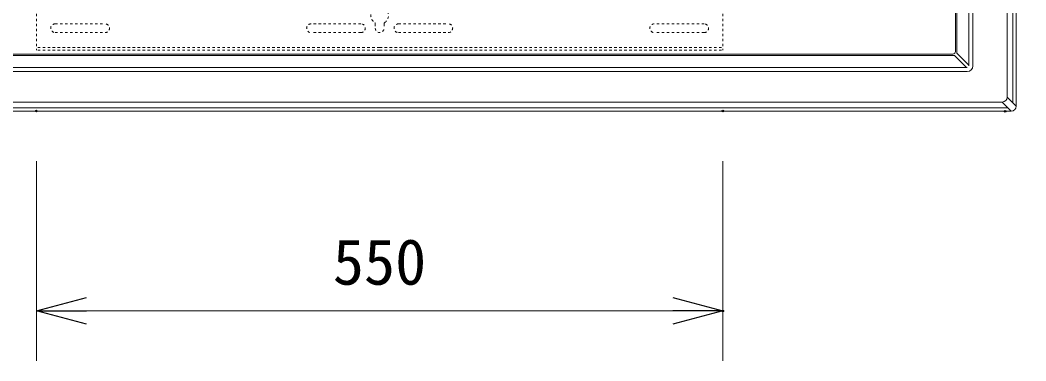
# Model space of a CAD drawing. Units: millimetres, scale not verified. Extents: x -63 to 62, y -57 to 57.
# Drawn here: x -22.44 to 17.85, y -10.87 to 2.77 of the extents above; entities that cross this region are included whole.
import ezdxf
from ezdxf.enums import TextEntityAlignment as Align

# ---------------------------------------------------------------- set-up
doc = ezdxf.new("R2010")
doc.units = ezdxf.units.MM
doc.header["$LTSCALE"] = 0.125
doc.header["$PDMODE"] = 32
doc.header["$PDSIZE"] = 0.0625
doc.linetypes.add('USER4', pattern=[1.4, 0.7, -0.7])
doc.layers.add('0-0_0', color=7, linetype='Continuous')
doc.layers.add('0-4_DEFPOINTS', color=7, linetype='Continuous')
for name, color, linetype, lineweight in [('0-5_GAIKEI', 1, 'Continuous', 18), ('0-6_SUNPO', 7, 'Continuous', 18), ('0-7_S1', 3, 'USER4', 18)]:
    doc.layers.add(name, color=color, linetype=linetype, lineweight=lineweight)
doc.styles.add('ＭＳ ゴシック', font='')
doc.styles.get('ＭＳ ゴシック').set_extended_font_data('MS Gothic')

# ---------------------------------------------------------------- blocks, each defined once
blk = doc.blocks.new('_OPEN30')
at = {"layer": '0-0_0'}
blk.add_line((0, 0), (-1, 0), dxfattribs=at)
blk.add_lwpolyline([(-1, 0.26795), (0, 0), (-1, -0.26795)], dxfattribs=at)
blk = doc.blocks.new('D12')
at = {"layer": '0-4_DEFPOINTS'}
for p in [(16.5936, 32.7129), (24.5936, 32.7129), (16.5936, 2.2129)]:
    blk.add_point(p, dxfattribs=at)
at = {"layer": '0-6_SUNPO'}
for p, q in [((18.5936, 32.7129), (26.5936, 32.7129)), ((24.5936, 4.2129), (24.5936, 30.7129)), ((18.5936, 2.2129), (26.5936, 2.2129))]:
    blk.add_line(p, q, dxfattribs=at)
at = {"layer": '0-6_SUNPO', "xscale": 2, "yscale": 2}
for p, rotation in [((24.5936, 32.7129), 90), ((24.5936, 2.2129), 270)]:
    blk.add_blockref('_OPEN30', p, dxfattribs=dict(at, rotation=rotation))
at = {"layer": '0-6_SUNPO', "style": 'ＭＳ ゴシック'}
blk.add_text('610', height=1.833, rotation=90, dxfattribs=at).set_placement((24.0936, 15.5879), align=Align.BOTTOM_LEFT)
blk = doc.blocks.new('D10')
at = {"layer": '0-4_DEFPOINTS'}
for p in [(-22.2167, 2.2206), (5.2833, 2.2206), (5.2833, -5.7794)]:
    blk.add_point(p, dxfattribs=at)
at = {"layer": '0-6_SUNPO'}
for p, q in [((-22.2167, 0.2206), (-22.2167, -7.7794)), ((5.2833, 0.2206), (5.2833, -7.7794)), ((-20.2167, -5.7794), (3.2833, -5.7794))]:
    blk.add_line(p, q, dxfattribs=at)
at = {"layer": '0-6_SUNPO', "xscale": 2, "yscale": 2, "rotation": 180}
blk.add_blockref('_OPEN30', (-22.2167, -5.7794), dxfattribs=at)
at = {"layer": '0-6_SUNPO', "xscale": 2, "yscale": 2}
blk.add_blockref('_OPEN30', (5.2833, -5.7794), dxfattribs=at)
at = {"layer": '0-6_SUNPO', "style": 'ＭＳ ゴシック'}
blk.add_text('550', height=1.833, dxfattribs=at).set_placement((-10.3417, -5.2794), align=Align.BOTTOM_LEFT)

msp = doc.modelspace()

# ---------------------------------------------------------------- linework, layer by layer
at = {"layer": '0-5_GAIKEI', "color": 7}
for p, q in [((17.4627, 29.4256), (17.4627, -0.6749)), ((17.263, -0.8746), (-33.3376, -0.8746))]:
    msp.add_line(p, q, dxfattribs=at)
at = {"layer": '0-5_GAIKEI'}
for p, q in [((17.1005, 29.0654), (17.1005, -0.3147)), ((17.3273, -0.5415), (17.3273, 29.2922)), ((15.7267, 27.8196), (15.7267, 0.9311)), ((15.5679, 27.7943), (15.5679, 0.9564)), ((15.0277, 27.2436), (15.0277, 1.5071)), ((15.0875, 1.4924), (15.0875, 27.2583)), ((-31.0178, 1.348), (14.9432, 1.348)), ((14.9284, 1.4079), (-31.003, 1.4079)), ((14.9893, 1.3554), (15.4773, 0.8652)), ((15.5679, 0.9564), (15.0802, 1.4464)), ((15.4773, 0.8652), (-31.5519, 0.8652)), ((15.495, 0.865), (15.4773, 0.8652)), ((15.5679, 0.9564), (15.5681, 0.938)), ((15.502, 0.7064), (-31.5766, 0.7064)), ((17.1005, -0.3147), (17.3273, -0.5415)), ((-33.2042, -0.7392), (17.1296, -0.7392)), ((16.9027, -0.5124), (-32.9773, -0.5124)), ((17.1296, -0.7392), (16.9027, -0.5124)), ((17.263, -0.8746), (17.1276, -0.7392)), ((17.3273, -0.5395), (17.4627, -0.6749))]:
    msp.add_line(p, q, dxfattribs=at)
for centre, major_axis, ratio, start_param, end_param in [((14.9269, 1.5086), (-0.0718, 0.0718), 0.985257, 2.3636208, 3.9195645), ((14.9392, 1.5009), (-0.0853, 0.1284), 0.972012, 2.5684978, 2.8800297), ((14.9347, 1.4964), (-0.1285, 0.0852), 0.971946, 3.4033699, 3.7142024), ((15.5014, 0.9317), (-0.1595, 0.1595), 0.997265, 2.357564, 3.9256213), ((16.5412, 0.0468), (-0.5022, 0.5022), 0.49281, 2.7306286, 3.5525567)]:
    msp.add_ellipse(centre, major_axis=major_axis, ratio=ratio, start_param=start_param, end_param=end_param, dxfattribs=at)
at = {"layer": '0-5_GAIKEI', "color": 7}
msp.add_ellipse((17.2624, -0.6744), major_axis=(-0.1418, 0.1418), ratio=0.997265, start_param=2.357564, end_param=3.9256213, dxfattribs=at)
at = {"layer": '0-7_S1'}
for p, q in [((-21.7873, 3.8177), (-21.7873, 1.5677)), ((5.7127, 3.8177), (5.7127, 1.5677)), ((-21.0373, 2.6177), (-19.0373, 2.6177)), ((-8.7873, 2.6177), (-10.7873, 2.6177)), ((-8.2123, 2.622), (-8.2123, 2.4427)), ((-7.8623, 2.622), (-7.8623, 2.4427)), ((-7.2873, 2.6177), (-5.2873, 2.6177)), ((4.9627, 2.6177), (2.9627, 2.6177)), ((-21.0373, 2.2677), (-19.0373, 2.2677)), ((-8.7873, 2.2677), (-10.7873, 2.2677)), ((-7.2873, 2.2677), (-5.2873, 2.2677)), ((4.9627, 2.2677), (2.9627, 2.2677)), ((-8.0373, 1.6677), (-21.7873, 1.6677)), ((-8.0373, 1.6677), (5.7127, 1.6677)), ((-8.0373, 1.5677), (-21.7873, 1.5677)), ((-8.0373, 1.5677), (5.7127, 1.5677))]:
    msp.add_line(p, q, dxfattribs=at)
for centre, radius, start, end in [((-8.0373, 2.9527), 0.35, 304.22887, 235.77113), ((-21.0373, 2.4427), 0.175, 90, 270), ((-19.0373, 2.4427), 0.175, 270, 90), ((-10.7873, 2.4427), 0.175, 90, 270), ((-8.7873, 2.4427), 0.175, 270, 90), ((-8.2623, 2.622), 0.05, 0, 55.77113), ((-8.0373, 2.4427), 0.175, 180, 0), ((-7.8123, 2.622), 0.05, 124.22887, 180), ((-7.2873, 2.4427), 0.175, 90, 270), ((-5.2873, 2.4427), 0.175, 270, 90), ((2.9627, 2.4427), 0.175, 90, 270), ((4.9627, 2.4427), 0.175, 270, 90)]:
    msp.add_arc(centre, radius, start, end, dxfattribs=at)

# ---------------------------------------------------------------- block references
at = {"layer": '0-6_SUNPO'}
for name in ['D12', 'D10']:
    msp.add_blockref(name, (0.4294, -3.0953), dxfattribs=at)

doc.saveas('drawing.dxf')
